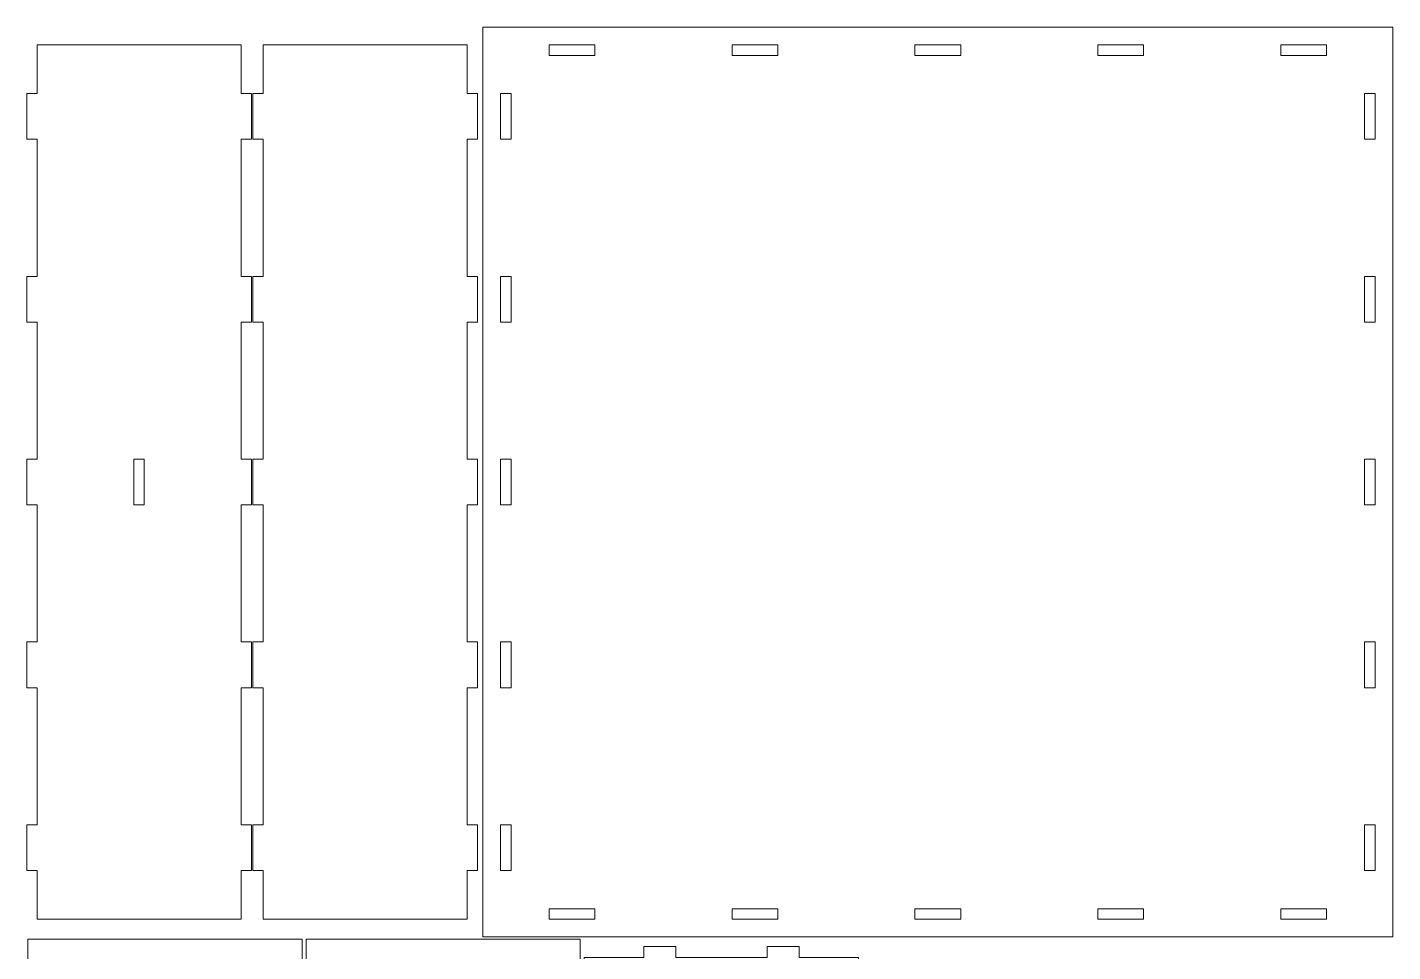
# Model space of a CAD drawing. Header units: millimetres. Extents: x -599 to 1818, y -719 to 408.
# Drawn here: x 0.1 to 298.8, y 205.3 to 407.6 of the extents above; entities that cross this region are included whole.
import ezdxf

# ---------------------------------------------------------------- set-up
doc = ezdxf.new("R2010")
doc.units = ezdxf.units.MM
doc.header["$MEASUREMENT"] = 0
doc.layers.add('Layer 1', color=7, linetype='Continuous')

msp = doc.modelspace()

# ---------------------------------------------------------------- linework, layer by layer
at = {"layer": 'Layer 1', "color": 250, "lineweight": 18}
for points, knots in [([(298.7824, 208.5545), (298.7824, 208.5545), (99.7824, 208.5545), (99.7824, 208.5545), (99.7824, 208.5545), (99.7824, 208.5545), (99.7824, 407.5545), (99.7824, 407.5545), (99.7824, 407.5545), (99.7824, 407.5545), (298.7824, 407.5545), (298.7824, 407.5545), (298.7824, 407.5545), (298.7824, 407.5545), (298.7824, 208.5545), (298.7824, 208.5545)], [0, 0, 0, 0, 0.2, 0.2, 0.2, 0.2, 0.4, 0.4, 0.4, 0.4, 0.6, 0.6, 0.6, 0.6, 1, 1, 1, 1]), ([(46.8727, 403.6908), (46.8727, 403.6908), (2.2727, 403.6908), (2.2727, 403.6908), (2.2727, 403.6908), (2.2727, 403.6908), (2.2727, 393.0545), (2.2727, 393.0545), (2.2727, 393.0545), (2.2727, 393.0545), (0, 393.0545), (0, 393.0545), (0, 393.0545), (0, 393.0545), (0, 383.0545), (0, 383.0545), (0, 383.0545), (0, 383.0545), (2.2727, 383.0545), (2.2727, 383.0545), (2.2727, 383.0545), (2.2727, 383.0545), (2.2727, 353.0545), (2.2727, 353.0545), (2.2727, 353.0545), (2.2727, 353.0545), (0, 353.0545), (0, 353.0545), (0, 353.0545), (0, 353.0545), (0, 343.0545), (0, 343.0545), (0, 343.0545), (0, 343.0545), (2.2727, 343.0545), (2.2727, 343.0545), (2.2727, 343.0545), (2.2727, 343.0545), (2.2727, 313.0545), (2.2727, 313.0545), (2.2727, 313.0545), (2.2727, 313.0545), (0, 313.0545), (0, 313.0545), (0, 313.0545), (0, 313.0545), (0, 303.0545), (0, 303.0545), (0, 303.0545), (0, 303.0545), (2.2727, 303.0545), (2.2727, 303.0545), (2.2727, 303.0545), (2.2727, 303.0545), (2.2727, 273.0545), (2.2727, 273.0545), (2.2727, 273.0545), (2.2727, 273.0545), (0, 273.0545), (0, 273.0545), (0, 273.0545), (0, 273.0545), (0, 263.0545), (0, 263.0545), (0, 263.0545), (0, 263.0545), (2.2727, 263.0545), (2.2727, 263.0545), (2.2727, 263.0545), (2.2727, 263.0545), (2.2727, 233.0545), (2.2727, 233.0545), (2.2727, 233.0545), (2.2727, 233.0545), (0, 233.0545), (0, 233.0545), (0, 233.0545), (0, 233.0545), (0, 223.0545), (0, 223.0545), (0, 223.0545), (0, 223.0545), (2.2727, 223.0545), (2.2727, 223.0545), (2.2727, 223.0545), (2.2727, 223.0545), (2.2727, 212.4182), (2.2727, 212.4182), (2.2727, 212.4182), (2.2727, 212.4182), (46.8727, 212.4182), (46.8727, 212.4182), (46.8727, 212.4182), (46.8727, 212.4182), (46.8727, 223.0545), (46.8727, 223.0545), (46.8727, 223.0545), (46.8727, 223.0545), (49.1454, 223.0545), (49.1454, 223.0545), (49.1454, 223.0545), (49.1454, 223.0545), (49.1454, 233.0545), (49.1454, 233.0545), (49.1454, 233.0545), (49.1454, 233.0545), (46.8727, 233.0545), (46.8727, 233.0545), (46.8727, 233.0545), (46.8727, 233.0545), (46.8727, 263.0545), (46.8727, 263.0545), (46.8727, 263.0545), (46.8727, 263.0545), (49.1454, 263.0545), (49.1454, 263.0545), (49.1454, 263.0545), (49.1454, 263.0545), (49.1454, 273.0545), (49.1454, 273.0545), (49.1454, 273.0545), (49.1454, 273.0545), (46.8727, 273.0545), (46.8727, 273.0545), (46.8727, 273.0545), (46.8727, 273.0545), (46.8727, 303.0545), (46.8727, 303.0545), (46.8727, 303.0545), (46.8727, 303.0545), (49.1454, 303.0545), (49.1454, 303.0545), (49.1454, 303.0545), (49.1454, 303.0545), (49.1454, 313.0545), (49.1454, 313.0545), (49.1454, 313.0545), (49.1454, 313.0545), (46.8727, 313.0545), (46.8727, 313.0545), (46.8727, 313.0545), (46.8727, 313.0545), (46.8727, 343.0545), (46.8727, 343.0545), (46.8727, 343.0545), (46.8727, 343.0545), (49.1454, 343.0545), (49.1454, 343.0545), (49.1454, 343.0545), (49.1454, 343.0545), (49.1454, 353.0545), (49.1454, 353.0545), (49.1454, 353.0545), (49.1454, 353.0545), (46.8727, 353.0545), (46.8727, 353.0545), (46.8727, 353.0545), (46.8727, 353.0545), (46.8727, 383.0545), (46.8727, 383.0545), (46.8727, 383.0545), (46.8727, 383.0545), (49.1454, 383.0545), (49.1454, 383.0545), (49.1454, 383.0545), (49.1454, 383.0545), (49.1454, 393.0545), (49.1454, 393.0545), (49.1454, 393.0545), (49.1454, 393.0545), (46.8727, 393.0545), (46.8727, 393.0545), (46.8727, 393.0545), (46.8727, 393.0545), (46.8727, 403.6908), (46.8727, 403.6908)], [0, 0, 0, 0, 0.02222222, 0.02222222, 0.02222222, 0.02222222, 0.04444444, 0.04444444, 0.04444444, 0.04444444, 0.06666667, 0.06666667, 0.06666667, 0.06666667, 0.08888889, 0.08888889, 0.08888889, 0.08888889, 0.11111111, 0.11111111, 0.11111111, 0.11111111, 0.13333333, 0.13333333, 0.13333333, 0.13333333, 0.15555556, 0.15555556, 0.15555556, 0.15555556, 0.17777778, 0.17777778, 0.17777778, 0.17777778, 0.2, 0.2, 0.2, 0.2, 0.22222222, 0.22222222, 0.22222222, 0.22222222, 0.24444444, 0.24444444, 0.24444444, 0.24444444, 0.26666667, 0.26666667, 0.26666667, 0.26666667, 0.28888889, 0.28888889, 0.28888889, 0.28888889, 0.31111111, 0.31111111, 0.31111111, 0.31111111, 0.33333333, 0.33333333, 0.33333333, 0.33333333, 0.35555556, 0.35555556, 0.35555556, 0.35555556, 0.37777778, 0.37777778, 0.37777778, 0.37777778, 0.4, 0.4, 0.4, 0.4, 0.42222222, 0.42222222, 0.42222222, 0.42222222, 0.44444444, 0.44444444, 0.44444444, 0.44444444, 0.46666667, 0.46666667, 0.46666667, 0.46666667, 0.48888889, 0.48888889, 0.48888889, 0.48888889, 0.51111111, 0.51111111, 0.51111111, 0.51111111, 0.53333333, 0.53333333, 0.53333333, 0.53333333, 0.55555556, 0.55555556, 0.55555556, 0.55555556, 0.57777778, 0.57777778, 0.57777778, 0.57777778, 0.6, 0.6, 0.6, 0.6, 0.62222222, 0.62222222, 0.62222222, 0.62222222, 0.64444444, 0.64444444, 0.64444444, 0.64444444, 0.66666667, 0.66666667, 0.66666667, 0.66666667, 0.68888889, 0.68888889, 0.68888889, 0.68888889, 0.71111111, 0.71111111, 0.71111111, 0.71111111, 0.73333333, 0.73333333, 0.73333333, 0.73333333, 0.75555556, 0.75555556, 0.75555556, 0.75555556, 0.77777778, 0.77777778, 0.77777778, 0.77777778, 0.8, 0.8, 0.8, 0.8, 0.82222222, 0.82222222, 0.82222222, 0.82222222, 0.84444444, 0.84444444, 0.84444444, 0.84444444, 0.86666667, 0.86666667, 0.86666667, 0.86666667, 0.88888889, 0.88888889, 0.88888889, 0.88888889, 0.91111111, 0.91111111, 0.91111111, 0.91111111, 0.93333333, 0.93333333, 0.93333333, 0.93333333, 0.95555556, 0.95555556, 0.95555556, 0.95555556, 1, 1, 1, 1]), ([(96.3309, 403.6908), (96.3309, 403.6908), (51.7309, 403.6908), (51.7309, 403.6908), (51.7309, 403.6908), (51.7309, 403.6908), (51.7309, 393.0545), (51.7309, 393.0545), (51.7309, 393.0545), (51.7309, 393.0545), (49.4582, 393.0545), (49.4582, 393.0545), (49.4582, 393.0545), (49.4582, 393.0545), (49.4582, 383.0545), (49.4582, 383.0545), (49.4582, 383.0545), (49.4582, 383.0545), (51.7309, 383.0545), (51.7309, 383.0545), (51.7309, 383.0545), (51.7309, 383.0545), (51.7309, 353.0545), (51.7309, 353.0545), (51.7309, 353.0545), (51.7309, 353.0545), (49.4582, 353.0545), (49.4582, 353.0545), (49.4582, 353.0545), (49.4582, 353.0545), (49.4582, 343.0545), (49.4582, 343.0545), (49.4582, 343.0545), (49.4582, 343.0545), (51.7309, 343.0545), (51.7309, 343.0545), (51.7309, 343.0545), (51.7309, 343.0545), (51.7309, 313.0545), (51.7309, 313.0545), (51.7309, 313.0545), (51.7309, 313.0545), (49.4582, 313.0545), (49.4582, 313.0545), (49.4582, 313.0545), (49.4582, 313.0545), (49.4582, 303.0545), (49.4582, 303.0545), (49.4582, 303.0545), (49.4582, 303.0545), (51.7309, 303.0545), (51.7309, 303.0545), (51.7309, 303.0545), (51.7309, 303.0545), (51.7309, 273.0545), (51.7309, 273.0545), (51.7309, 273.0545), (51.7309, 273.0545), (49.4582, 273.0545), (49.4582, 273.0545), (49.4582, 273.0545), (49.4582, 273.0545), (49.4582, 263.0545), (49.4582, 263.0545), (49.4582, 263.0545), (49.4582, 263.0545), (51.7309, 263.0545), (51.7309, 263.0545), (51.7309, 263.0545), (51.7309, 263.0545), (51.7309, 233.0545), (51.7309, 233.0545), (51.7309, 233.0545), (51.7309, 233.0545), (49.4582, 233.0545), (49.4582, 233.0545), (49.4582, 233.0545), (49.4582, 233.0545), (49.4582, 223.0545), (49.4582, 223.0545), (49.4582, 223.0545), (49.4582, 223.0545), (51.7309, 223.0545), (51.7309, 223.0545), (51.7309, 223.0545), (51.7309, 223.0545), (51.7309, 212.4182), (51.7309, 212.4182), (51.7309, 212.4182), (51.7309, 212.4182), (96.3309, 212.4182), (96.3309, 212.4182), (96.3309, 212.4182), (96.3309, 212.4182), (96.3309, 223.0545), (96.3309, 223.0545), (96.3309, 223.0545), (96.3309, 223.0545), (98.6036, 223.0545), (98.6036, 223.0545), (98.6036, 223.0545), (98.6036, 223.0545), (98.6036, 233.0545), (98.6036, 233.0545), (98.6036, 233.0545), (98.6036, 233.0545), (96.3309, 233.0545), (96.3309, 233.0545), (96.3309, 233.0545), (96.3309, 233.0545), (96.3309, 263.0545), (96.3309, 263.0545), (96.3309, 263.0545), (96.3309, 263.0545), (98.6036, 263.0545), (98.6036, 263.0545), (98.6036, 263.0545), (98.6036, 263.0545), (98.6036, 273.0545), (98.6036, 273.0545), (98.6036, 273.0545), (98.6036, 273.0545), (96.3309, 273.0545), (96.3309, 273.0545), (96.3309, 273.0545), (96.3309, 273.0545), (96.3309, 303.0545), (96.3309, 303.0545), (96.3309, 303.0545), (96.3309, 303.0545), (98.6036, 303.0545), (98.6036, 303.0545), (98.6036, 303.0545), (98.6036, 303.0545), (98.6036, 313.0545), (98.6036, 313.0545), (98.6036, 313.0545), (98.6036, 313.0545), (96.3309, 313.0545), (96.3309, 313.0545), (96.3309, 313.0545), (96.3309, 313.0545), (96.3309, 343.0545), (96.3309, 343.0545), (96.3309, 343.0545), (96.3309, 343.0545), (98.6036, 343.0545), (98.6036, 343.0545), (98.6036, 343.0545), (98.6036, 343.0545), (98.6036, 353.0545), (98.6036, 353.0545), (98.6036, 353.0545), (98.6036, 353.0545), (96.3309, 353.0545), (96.3309, 353.0545), (96.3309, 353.0545), (96.3309, 353.0545), (96.3309, 383.0545), (96.3309, 383.0545), (96.3309, 383.0545), (96.3309, 383.0545), (98.6036, 383.0545), (98.6036, 383.0545), (98.6036, 383.0545), (98.6036, 383.0545), (98.6036, 393.0545), (98.6036, 393.0545), (98.6036, 393.0545), (98.6036, 393.0545), (96.3309, 393.0545), (96.3309, 393.0545), (96.3309, 393.0545), (96.3309, 393.0545), (96.3309, 403.6908), (96.3309, 403.6908)], [0, 0, 0, 0, 0.02222222, 0.02222222, 0.02222222, 0.02222222, 0.04444444, 0.04444444, 0.04444444, 0.04444444, 0.06666667, 0.06666667, 0.06666667, 0.06666667, 0.08888889, 0.08888889, 0.08888889, 0.08888889, 0.11111111, 0.11111111, 0.11111111, 0.11111111, 0.13333333, 0.13333333, 0.13333333, 0.13333333, 0.15555556, 0.15555556, 0.15555556, 0.15555556, 0.17777778, 0.17777778, 0.17777778, 0.17777778, 0.2, 0.2, 0.2, 0.2, 0.22222222, 0.22222222, 0.22222222, 0.22222222, 0.24444444, 0.24444444, 0.24444444, 0.24444444, 0.26666667, 0.26666667, 0.26666667, 0.26666667, 0.28888889, 0.28888889, 0.28888889, 0.28888889, 0.31111111, 0.31111111, 0.31111111, 0.31111111, 0.33333333, 0.33333333, 0.33333333, 0.33333333, 0.35555556, 0.35555556, 0.35555556, 0.35555556, 0.37777778, 0.37777778, 0.37777778, 0.37777778, 0.4, 0.4, 0.4, 0.4, 0.42222222, 0.42222222, 0.42222222, 0.42222222, 0.44444444, 0.44444444, 0.44444444, 0.44444444, 0.46666667, 0.46666667, 0.46666667, 0.46666667, 0.48888889, 0.48888889, 0.48888889, 0.48888889, 0.51111111, 0.51111111, 0.51111111, 0.51111111, 0.53333333, 0.53333333, 0.53333333, 0.53333333, 0.55555556, 0.55555556, 0.55555556, 0.55555556, 0.57777778, 0.57777778, 0.57777778, 0.57777778, 0.6, 0.6, 0.6, 0.6, 0.62222222, 0.62222222, 0.62222222, 0.62222222, 0.64444444, 0.64444444, 0.64444444, 0.64444444, 0.66666667, 0.66666667, 0.66666667, 0.66666667, 0.68888889, 0.68888889, 0.68888889, 0.68888889, 0.71111111, 0.71111111, 0.71111111, 0.71111111, 0.73333333, 0.73333333, 0.73333333, 0.73333333, 0.75555556, 0.75555556, 0.75555556, 0.75555556, 0.77777778, 0.77777778, 0.77777778, 0.77777778, 0.8, 0.8, 0.8, 0.8, 0.82222222, 0.82222222, 0.82222222, 0.82222222, 0.84444444, 0.84444444, 0.84444444, 0.84444444, 0.86666667, 0.86666667, 0.86666667, 0.86666667, 0.88888889, 0.88888889, 0.88888889, 0.88888889, 0.91111111, 0.91111111, 0.91111111, 0.91111111, 0.93333333, 0.93333333, 0.93333333, 0.93333333, 0.95555556, 0.95555556, 0.95555556, 0.95555556, 1, 1, 1, 1]), ([(124.2824, 403.6908), (124.2824, 403.6908), (124.2824, 401.4181), (124.2824, 401.4181), (124.2824, 401.4181), (124.2824, 401.4181), (114.2825, 401.4181), (114.2825, 401.4181), (114.2825, 401.4181), (114.2825, 401.4181), (114.2825, 403.6908), (114.2825, 403.6908), (114.2825, 403.6908), (114.2825, 403.6908), (124.2824, 403.6908), (124.2824, 403.6908)], [0, 0, 0, 0, 0.2, 0.2, 0.2, 0.2, 0.4, 0.4, 0.4, 0.4, 0.6, 0.6, 0.6, 0.6, 1, 1, 1, 1]), ([(164.2825, 403.6908), (164.2825, 403.6908), (164.2825, 401.4181), (164.2825, 401.4181), (164.2825, 401.4181), (164.2825, 401.4181), (154.2824, 401.4181), (154.2824, 401.4181), (154.2824, 401.4181), (154.2824, 401.4181), (154.2824, 403.6908), (154.2824, 403.6908), (154.2824, 403.6908), (154.2824, 403.6908), (164.2825, 403.6908), (164.2825, 403.6908)], [0, 0, 0, 0, 0.2, 0.2, 0.2, 0.2, 0.4, 0.4, 0.4, 0.4, 0.6, 0.6, 0.6, 0.6, 1, 1, 1, 1]), ([(204.2825, 403.6908), (204.2825, 403.6908), (204.2825, 401.4181), (204.2825, 401.4181), (204.2825, 401.4181), (204.2825, 401.4181), (194.2824, 401.4181), (194.2824, 401.4181), (194.2824, 401.4181), (194.2824, 401.4181), (194.2824, 403.6908), (194.2824, 403.6908), (194.2824, 403.6908), (194.2824, 403.6908), (204.2825, 403.6908), (204.2825, 403.6908)], [0, 0, 0, 0, 0.2, 0.2, 0.2, 0.2, 0.4, 0.4, 0.4, 0.4, 0.6, 0.6, 0.6, 0.6, 1, 1, 1, 1]), ([(244.2824, 403.6908), (244.2824, 403.6908), (244.2824, 401.4181), (244.2824, 401.4181), (244.2824, 401.4181), (244.2824, 401.4181), (234.2825, 401.4181), (234.2825, 401.4181), (234.2825, 401.4181), (234.2825, 401.4181), (234.2825, 403.6908), (234.2825, 403.6908), (234.2825, 403.6908), (234.2825, 403.6908), (244.2824, 403.6908), (244.2824, 403.6908)], [0, 0, 0, 0, 0.2, 0.2, 0.2, 0.2, 0.4, 0.4, 0.4, 0.4, 0.6, 0.6, 0.6, 0.6, 1, 1, 1, 1]), ([(284.2824, 403.6908), (284.2824, 403.6908), (284.2824, 401.4181), (284.2824, 401.4181), (284.2824, 401.4181), (284.2824, 401.4181), (274.2825, 401.4181), (274.2825, 401.4181), (274.2825, 401.4181), (274.2825, 401.4181), (274.2825, 403.6908), (274.2825, 403.6908), (274.2825, 403.6908), (274.2825, 403.6908), (284.2824, 403.6908), (284.2824, 403.6908)], [0, 0, 0, 0, 0.2, 0.2, 0.2, 0.2, 0.4, 0.4, 0.4, 0.4, 0.6, 0.6, 0.6, 0.6, 1, 1, 1, 1]), ([(105.9188, 383.0545), (105.9188, 383.0545), (103.6461, 383.0545), (103.6461, 383.0545), (103.6461, 383.0545), (103.6461, 383.0545), (103.6461, 393.0545), (103.6461, 393.0545), (103.6461, 393.0545), (103.6461, 393.0545), (105.9188, 393.0545), (105.9188, 393.0545), (105.9188, 393.0545), (105.9188, 393.0545), (105.9188, 383.0545), (105.9188, 383.0545)], [0, 0, 0, 0, 0.2, 0.2, 0.2, 0.2, 0.4, 0.4, 0.4, 0.4, 0.6, 0.6, 0.6, 0.6, 1, 1, 1, 1]), ([(294.9188, 383.0545), (294.9188, 383.0545), (292.6461, 383.0545), (292.6461, 383.0545), (292.6461, 383.0545), (292.6461, 383.0545), (292.6461, 393.0545), (292.6461, 393.0545), (292.6461, 393.0545), (292.6461, 393.0545), (294.9188, 393.0545), (294.9188, 393.0545), (294.9188, 393.0545), (294.9188, 393.0545), (294.9188, 383.0545), (294.9188, 383.0545)], [0, 0, 0, 0, 0.2, 0.2, 0.2, 0.2, 0.4, 0.4, 0.4, 0.4, 0.6, 0.6, 0.6, 0.6, 1, 1, 1, 1]), ([(105.9188, 343.0545), (105.9188, 343.0545), (103.6461, 343.0545), (103.6461, 343.0545), (103.6461, 343.0545), (103.6461, 343.0545), (103.6461, 353.0545), (103.6461, 353.0545), (103.6461, 353.0545), (103.6461, 353.0545), (105.9188, 353.0545), (105.9188, 353.0545), (105.9188, 353.0545), (105.9188, 353.0545), (105.9188, 343.0545), (105.9188, 343.0545)], [0, 0, 0, 0, 0.2, 0.2, 0.2, 0.2, 0.4, 0.4, 0.4, 0.4, 0.6, 0.6, 0.6, 0.6, 1, 1, 1, 1]), ([(294.9188, 343.0545), (294.9188, 343.0545), (292.6461, 343.0545), (292.6461, 343.0545), (292.6461, 343.0545), (292.6461, 343.0545), (292.6461, 353.0545), (292.6461, 353.0545), (292.6461, 353.0545), (292.6461, 353.0545), (294.9188, 353.0545), (294.9188, 353.0545), (294.9188, 353.0545), (294.9188, 353.0545), (294.9188, 343.0545), (294.9188, 343.0545)], [0, 0, 0, 0, 0.2, 0.2, 0.2, 0.2, 0.4, 0.4, 0.4, 0.4, 0.6, 0.6, 0.6, 0.6, 1, 1, 1, 1]), ([(25.709, 303.0545), (25.709, 303.0545), (23.4363, 303.0545), (23.4363, 303.0545), (23.4363, 303.0545), (23.4363, 303.0545), (23.4363, 313.0545), (23.4363, 313.0545), (23.4363, 313.0545), (23.4363, 313.0545), (25.709, 313.0545), (25.709, 313.0545), (25.709, 313.0545), (25.709, 313.0545), (25.709, 303.0545), (25.709, 303.0545)], [0, 0, 0, 0, 0.2, 0.2, 0.2, 0.2, 0.4, 0.4, 0.4, 0.4, 0.6, 0.6, 0.6, 0.6, 1, 1, 1, 1]), ([(105.9188, 303.0545), (105.9188, 303.0545), (103.6461, 303.0545), (103.6461, 303.0545), (103.6461, 303.0545), (103.6461, 303.0545), (103.6461, 313.0545), (103.6461, 313.0545), (103.6461, 313.0545), (103.6461, 313.0545), (105.9188, 313.0545), (105.9188, 313.0545), (105.9188, 313.0545), (105.9188, 313.0545), (105.9188, 303.0545), (105.9188, 303.0545)], [0, 0, 0, 0, 0.2, 0.2, 0.2, 0.2, 0.4, 0.4, 0.4, 0.4, 0.6, 0.6, 0.6, 0.6, 1, 1, 1, 1]), ([(294.9188, 303.0545), (294.9188, 303.0545), (292.6461, 303.0545), (292.6461, 303.0545), (292.6461, 303.0545), (292.6461, 303.0545), (292.6461, 313.0545), (292.6461, 313.0545), (292.6461, 313.0545), (292.6461, 313.0545), (294.9188, 313.0545), (294.9188, 313.0545), (294.9188, 313.0545), (294.9188, 313.0545), (294.9188, 303.0545), (294.9188, 303.0545)], [0, 0, 0, 0, 0.2, 0.2, 0.2, 0.2, 0.4, 0.4, 0.4, 0.4, 0.6, 0.6, 0.6, 0.6, 1, 1, 1, 1]), ([(105.9188, 263.0545), (105.9188, 263.0545), (103.6461, 263.0545), (103.6461, 263.0545), (103.6461, 263.0545), (103.6461, 263.0545), (103.6461, 273.0545), (103.6461, 273.0545), (103.6461, 273.0545), (103.6461, 273.0545), (105.9188, 273.0545), (105.9188, 273.0545), (105.9188, 273.0545), (105.9188, 273.0545), (105.9188, 263.0545), (105.9188, 263.0545)], [0, 0, 0, 0, 0.2, 0.2, 0.2, 0.2, 0.4, 0.4, 0.4, 0.4, 0.6, 0.6, 0.6, 0.6, 1, 1, 1, 1]), ([(294.9188, 263.0545), (294.9188, 263.0545), (292.6461, 263.0545), (292.6461, 263.0545), (292.6461, 263.0545), (292.6461, 263.0545), (292.6461, 273.0545), (292.6461, 273.0545), (292.6461, 273.0545), (292.6461, 273.0545), (294.9188, 273.0545), (294.9188, 273.0545), (294.9188, 273.0545), (294.9188, 273.0545), (294.9188, 263.0545), (294.9188, 263.0545)], [0, 0, 0, 0, 0.2, 0.2, 0.2, 0.2, 0.4, 0.4, 0.4, 0.4, 0.6, 0.6, 0.6, 0.6, 1, 1, 1, 1]), ([(105.9188, 223.0545), (105.9188, 223.0545), (103.6461, 223.0545), (103.6461, 223.0545), (103.6461, 223.0545), (103.6461, 223.0545), (103.6461, 233.0545), (103.6461, 233.0545), (103.6461, 233.0545), (103.6461, 233.0545), (105.9188, 233.0545), (105.9188, 233.0545), (105.9188, 233.0545), (105.9188, 233.0545), (105.9188, 223.0545), (105.9188, 223.0545)], [0, 0, 0, 0, 0.2, 0.2, 0.2, 0.2, 0.4, 0.4, 0.4, 0.4, 0.6, 0.6, 0.6, 0.6, 1, 1, 1, 1]), ([(294.9188, 223.0545), (294.9188, 223.0545), (292.6461, 223.0545), (292.6461, 223.0545), (292.6461, 223.0545), (292.6461, 223.0545), (292.6461, 233.0545), (292.6461, 233.0545), (292.6461, 233.0545), (292.6461, 233.0545), (294.9188, 233.0545), (294.9188, 233.0545), (294.9188, 233.0545), (294.9188, 233.0545), (294.9188, 223.0545), (294.9188, 223.0545)], [0, 0, 0, 0, 0.2, 0.2, 0.2, 0.2, 0.4, 0.4, 0.4, 0.4, 0.6, 0.6, 0.6, 0.6, 1, 1, 1, 1]), ([(124.2824, 214.6909), (124.2824, 214.6909), (124.2824, 212.4182), (124.2824, 212.4182), (124.2824, 212.4182), (124.2824, 212.4182), (114.2825, 212.4182), (114.2825, 212.4182), (114.2825, 212.4182), (114.2825, 212.4182), (114.2825, 214.6909), (114.2825, 214.6909), (114.2825, 214.6909), (114.2825, 214.6909), (124.2824, 214.6909), (124.2824, 214.6909)], [0, 0, 0, 0, 0.2, 0.2, 0.2, 0.2, 0.4, 0.4, 0.4, 0.4, 0.6, 0.6, 0.6, 0.6, 1, 1, 1, 1]), ([(164.2825, 214.6909), (164.2825, 214.6909), (164.2825, 212.4182), (164.2825, 212.4182), (164.2825, 212.4182), (164.2825, 212.4182), (154.2824, 212.4182), (154.2824, 212.4182), (154.2824, 212.4182), (154.2824, 212.4182), (154.2824, 214.6909), (154.2824, 214.6909), (154.2824, 214.6909), (154.2824, 214.6909), (164.2825, 214.6909), (164.2825, 214.6909)], [0, 0, 0, 0, 0.2, 0.2, 0.2, 0.2, 0.4, 0.4, 0.4, 0.4, 0.6, 0.6, 0.6, 0.6, 1, 1, 1, 1]), ([(204.2825, 214.6909), (204.2825, 214.6909), (204.2825, 212.4182), (204.2825, 212.4182), (204.2825, 212.4182), (204.2825, 212.4182), (194.2824, 212.4182), (194.2824, 212.4182), (194.2824, 212.4182), (194.2824, 212.4182), (194.2824, 214.6909), (194.2824, 214.6909), (194.2824, 214.6909), (194.2824, 214.6909), (204.2825, 214.6909), (204.2825, 214.6909)], [0, 0, 0, 0, 0.2, 0.2, 0.2, 0.2, 0.4, 0.4, 0.4, 0.4, 0.6, 0.6, 0.6, 0.6, 1, 1, 1, 1]), ([(244.2824, 214.6909), (244.2824, 214.6909), (244.2824, 212.4182), (244.2824, 212.4182), (244.2824, 212.4182), (244.2824, 212.4182), (234.2825, 212.4182), (234.2825, 212.4182), (234.2825, 212.4182), (234.2825, 212.4182), (234.2825, 214.6909), (234.2825, 214.6909), (234.2825, 214.6909), (234.2825, 214.6909), (244.2824, 214.6909), (244.2824, 214.6909)], [0, 0, 0, 0, 0.2, 0.2, 0.2, 0.2, 0.4, 0.4, 0.4, 0.4, 0.6, 0.6, 0.6, 0.6, 1, 1, 1, 1]), ([(284.2824, 214.6909), (284.2824, 214.6909), (284.2824, 212.4182), (284.2824, 212.4182), (284.2824, 212.4182), (284.2824, 212.4182), (274.2825, 212.4182), (274.2825, 212.4182), (274.2825, 212.4182), (274.2825, 212.4182), (274.2825, 214.6909), (274.2825, 214.6909), (274.2825, 214.6909), (274.2825, 214.6909), (284.2824, 214.6909), (284.2824, 214.6909)], [0, 0, 0, 0, 0.2, 0.2, 0.2, 0.2, 0.4, 0.4, 0.4, 0.4, 0.6, 0.6, 0.6, 0.6, 1, 1, 1, 1]), ([(0.2272, 208), (0.2272, 208), (60.2271, 208), (60.2271, 208), (60.2271, 208), (60.2271, 208), (60.2271, 0), (60.2271, 0), (60.2271, 0), (60.2271, 0), (0.2272, 0), (0.2272, 0), (0.2272, 0), (0.2272, 0), (0.2272, 208), (0.2272, 208)], [0, 0, 0, 0, 0.2, 0.2, 0.2, 0.2, 0.4, 0.4, 0.4, 0.4, 0.6, 0.6, 0.6, 0.6, 1, 1, 1, 1]), ([(61.0816, 208), (61.0816, 208), (121.0817, 208), (121.0817, 208), (121.0817, 208), (121.0817, 208), (121.0817, 0), (121.0817, 0), (121.0817, 0), (121.0817, 0), (61.0816, 0), (61.0816, 0), (61.0816, 0), (61.0816, 0), (61.0816, 208), (61.0816, 208)], [0, 0, 0, 0, 0.2, 0.2, 0.2, 0.2, 0.4, 0.4, 0.4, 0.4, 0.6, 0.6, 0.6, 0.6, 1, 1, 1, 1]), ([(121.9591, 4), (121.9591, 4), (121.9591, 204), (121.9591, 204), (121.9591, 204), (121.9591, 204), (134.9715, 204), (134.9715, 204), (134.9715, 204), (134.9715, 204), (134.9715, 206.4), (134.9715, 206.4), (134.9715, 206.4), (134.9715, 206.4), (141.9565, 206.4), (141.9565, 206.4), (141.9565, 206.4), (141.9565, 206.4), (141.9565, 204), (141.9565, 204), (141.9565, 204), (141.9565, 204), (161.9616, 204), (161.9616, 204), (161.9616, 204), (161.9616, 204), (161.9616, 206.4), (161.9616, 206.4), (161.9616, 206.4), (161.9616, 206.4), (168.9466, 206.4), (168.9466, 206.4), (168.9466, 206.4), (168.9466, 206.4), (168.9466, 204), (168.9466, 204), (168.9466, 204), (168.9466, 204), (181.959, 204), (181.959, 204), (181.959, 204), (181.959, 204), (181.959, 4), (181.959, 4), (181.959, 4), (181.959, 4), (168.9466, 4), (168.9466, 4), (168.9466, 4), (168.9466, 4), (168.9466, 1.6), (168.9466, 1.6), (168.9466, 1.6), (168.9466, 1.6), (161.9616, 1.6), (161.9616, 1.6), (161.9616, 1.6), (161.9616, 1.6), (161.9616, 4), (161.9616, 4), (161.9616, 4), (161.9616, 4), (141.9565, 4), (141.9565, 4), (141.9565, 4), (141.9565, 4), (141.9565, 1.6), (141.9565, 1.6), (141.9565, 1.6), (141.9565, 1.6), (134.9715, 1.6), (134.9715, 1.6), (134.9715, 1.6), (134.9715, 1.6), (134.9715, 4), (134.9715, 4), (134.9715, 4), (134.9715, 4), (121.9591, 4), (121.9591, 4)], [0, 0, 0, 0, 0.04761905, 0.04761905, 0.04761905, 0.04761905, 0.0952381, 0.0952381, 0.0952381, 0.0952381, 0.14285714, 0.14285714, 0.14285714, 0.14285714, 0.19047619, 0.19047619, 0.19047619, 0.19047619, 0.23809524, 0.23809524, 0.23809524, 0.23809524, 0.28571429, 0.28571429, 0.28571429, 0.28571429, 0.33333333, 0.33333333, 0.33333333, 0.33333333, 0.38095238, 0.38095238, 0.38095238, 0.38095238, 0.42857143, 0.42857143, 0.42857143, 0.42857143, 0.47619048, 0.47619048, 0.47619048, 0.47619048, 0.52380952, 0.52380952, 0.52380952, 0.52380952, 0.57142857, 0.57142857, 0.57142857, 0.57142857, 0.61904762, 0.61904762, 0.61904762, 0.61904762, 0.66666667, 0.66666667, 0.66666667, 0.66666667, 0.71428571, 0.71428571, 0.71428571, 0.71428571, 0.76190476, 0.76190476, 0.76190476, 0.76190476, 0.80952381, 0.80952381, 0.80952381, 0.80952381, 0.85714286, 0.85714286, 0.85714286, 0.85714286, 0.9047619, 0.9047619, 0.9047619, 0.9047619, 1, 1, 1, 1])]:
    msp.add_open_spline(points, degree=3, knots=knots, dxfattribs=at)

doc.saveas('drawing.dxf')
